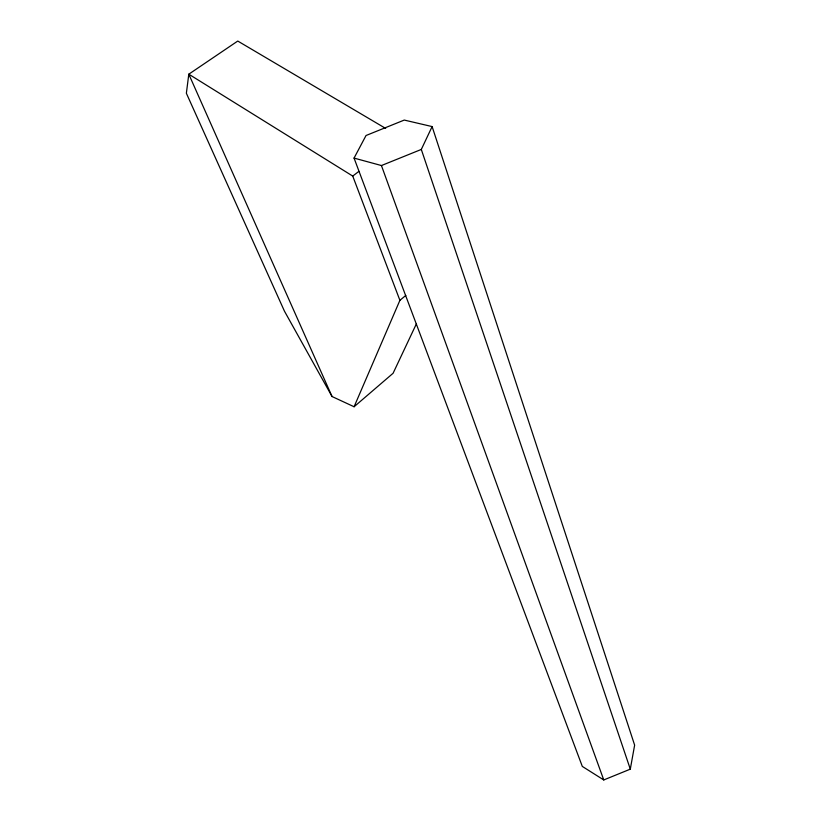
<?xml version="1.0" encoding="UTF-8"?>
<svg xmlns="http://www.w3.org/2000/svg" width="821" height="821" viewBox="0 0 821 821"><rect width="100%" height="100%" fill="white"/><g stroke="black" fill="none" stroke-linecap="round" stroke-linejoin="round"><path stroke-width="1.23" d="M630.302 769.154L634.633 745.14L432.123 126.578L404.271 120.071L366.033 135.506L354.056 158.094L582.305 766.414L603.763 779.95L630.302 769.154L421.306 149.443L432.123 126.578M385.696 128.445L237.762 41.05L188.799 74.188L186.367 93.255L284.446 311.149L332.053 396.533L354.097 406.754L399.899 300.332L405.81 295.416M416.442 323.72L393.085 373.268L354.097 406.754M332.053 396.533L188.799 74.188L352.732 176.074L358.798 171.435M354.056 158.094L381.437 165.544L421.306 149.443M352.732 176.074L399.899 300.332M381.437 165.544L603.763 779.95"/></g></svg>
